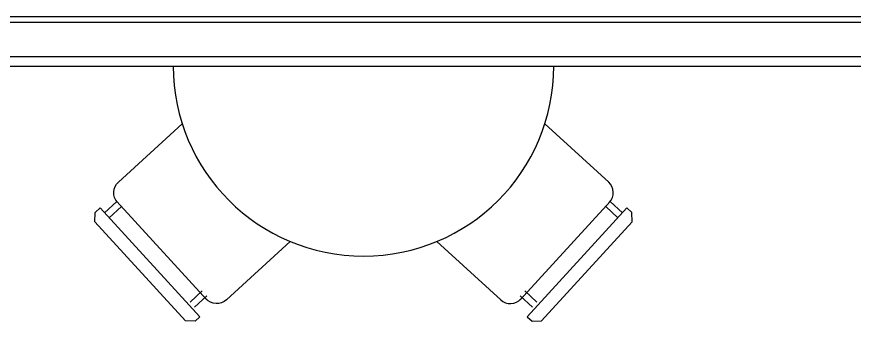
# Model space of a CAD drawing. Header units: millimetres. Extents: x 188.6 to 263.2, y 40.1 to 120.1.
# Drawn here: x 228.761 to 230.962, y 89.303 to 90.105 of the extents above; entities that cross this region are included whole.
import ezdxf

# ---------------------------------------------------------------- set-up
doc = ezdxf.new("R2010")
doc.units = ezdxf.units.MM
doc.layers.add('ARQ', color=8, linetype='Continuous')
doc.layers.add('ARQ-BASE', color=8, linetype='Continuous')

# ---------------------------------------------------------------- blocks, each defined once
blk = doc.blocks.new('A$C0BE265FA')
at = {"layer": 'ARQ-BASE'}
for p, q in [((22.1859, 2.2101), (17.071, 2.2101)), ((22.1859, 2.1951), (17.101, 2.1951)), ((17.101, 2.1051), (20.57, 2.1051)), ((17.086, 2.0801), (20.545, 2.0801)), ((17.6708, 1.6941), (17.7031, 1.7236)), ((17.9394, 1.4656), (17.703, 1.7237)), ((18.7631, 1.4656), (18.9995, 1.7237)), ((19.0317, 1.6941), (18.9994, 1.7236)), ((17.9213, 1.4205), (17.6589, 1.7071)), ((17.6826, 1.6812), (17.7149, 1.7107)), ((18.7812, 1.4205), (19.0436, 1.7071)), ((19.0199, 1.6812), (18.9876, 1.7107)), ((17.9276, 1.4885, 0.0002), (17.8954, 1.4588, 0.0002)), ((17.9394, 1.4756, 0.0002), (17.9072, 1.4459, 0.0002)), ((18.7631, 1.4756, 0.0002), (18.7953, 1.4459, 0.0002)), ((18.7749, 1.4885, 0.0002), (18.8071, 1.4588, 0.0002))]:
    blk.add_line(p, q, dxfattribs=at)
for points in [[(17.7047, 1.7219, -0.414214), (17.707, 1.7748), (17.8748, 1.9285)], [(18.9978, 1.7219, 0.414214), (18.9955, 1.7748), (18.8277, 1.9285)], [(18.1584, 1.6187), (17.9907, 1.4651, -0.414214), (17.9377, 1.4674)], [(18.5441, 1.6187), (18.7118, 1.4651, 0.414214), (18.7648, 1.4674)]]:
    blk.add_lwpolyline(points, format="xyb", dxfattribs=at)
for points in [[(17.9214, 1.4206), (17.9085, 1.4087), (17.8838, 1.4098), (17.645, 1.6706), (17.6461, 1.6953), (17.659, 1.7071)], [(18.7811, 1.4206), (18.794, 1.4087), (18.8187, 1.4098), (19.0575, 1.6706), (19.0564, 1.6953), (19.0435, 1.7071)]]:
    blk.add_lwpolyline(points, dxfattribs=at)
blk.add_arc((18.3513, 2.0801), 0.5, 180, 0, dxfattribs=at)

msp = doc.modelspace()

# ---------------------------------------------------------------- block references
at = {"layer": 'ARQ'}
msp.add_blockref('A$C0BE265FA', (211.3213, 87.8947), dxfattribs=at)

doc.saveas('drawing.dxf')
